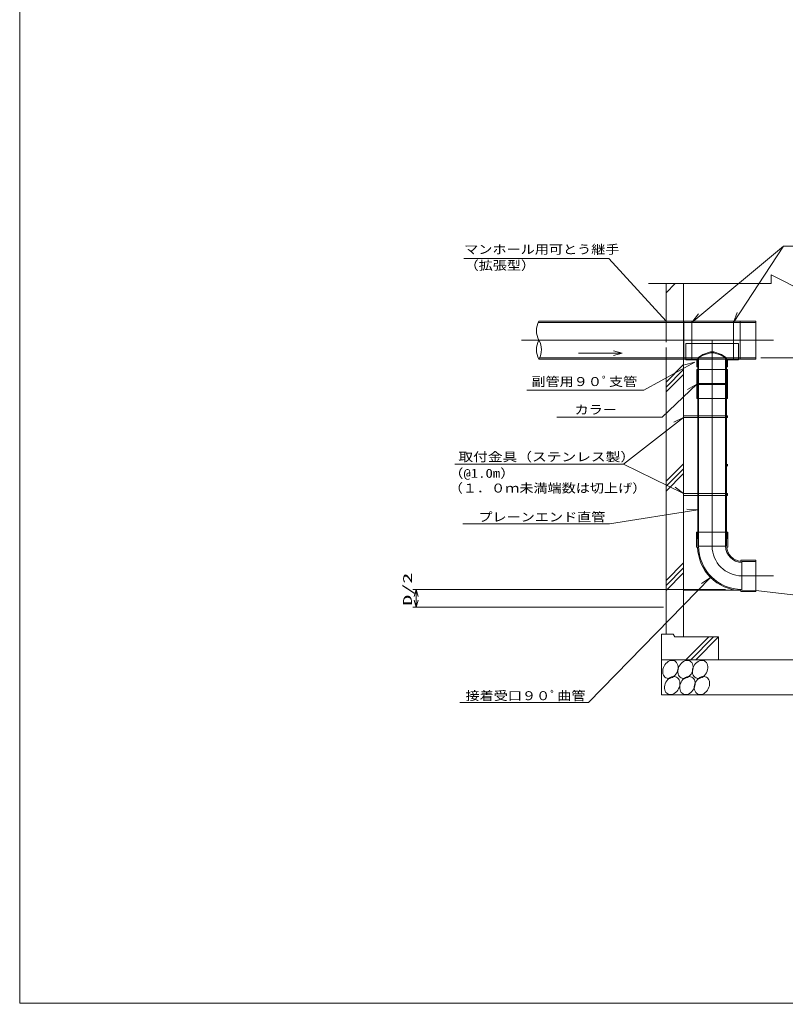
# Model space of a CAD drawing. Units: millimetres on the paper. Extents: x -390 to 406, y -282 to 282.
# Drawn here: x -390.5 to -172.1, y -282 to -1.5 of the extents above; entities that cross this region are included whole.
import ezdxf
from ezdxf.enums import TextEntityAlignment as Align

# ---------------------------------------------------------------- set-up
doc = ezdxf.new("R2010")
doc.units = ezdxf.units.MM
doc.linetypes.add('DASHED', pattern=[7.5, 6, -1.5])
for name, color, linetype, lineweight in [('0-1__0-1__E-0_', 7, 'Continuous', 18), ('0-2__0-2__F-1_', 7, 'Continuous', 18), ('0-3__0-3__F-2_', 7, 'Continuous', 18), ('0-5__0-5__0-1_構造図', 7, 'Continuous', 18), ('0-6__0-6__0-4_センタ__', 7, 'Continuous', 18), ('0-7__0-7__0-5_寸法線1', 7, 'Continuous', 18), ('0-8__0-8__0-9_構造図2', 7, 'Continuous', 18), ('0-9__0-9__0-A_構造図3', 7, 'Continuous', 18), ('0-D__0-5__0-5_寸法線1', 7, 'Continuous', 18)]:
    doc.layers.add(name, color=color, linetype=linetype, lineweight=lineweight)
doc.styles.add('ＭＳ ゴシック', font='')
doc.styles.get('ＭＳ ゴシック').set_extended_font_data('MS Gothic')

msp = doc.modelspace()

# ---------------------------------------------------------------- linework, layer by layer
at = {"layer": '0-1__0-1__E-0_'}
for q in [(-198.82, -87.865), (-186.952, -87.865)]:
    msp.add_line((-172.716, -66.109), q, dxfattribs=at)
at = {"layer": '0-2__0-2__F-1_'}
msp.add_lwpolyline([(-201.17, -115.002), (-218.338, -128.315), (-201.17, -136.675)], dxfattribs=at)
at = {"layer": '0-3__0-3__F-2_'}
msp.add_lwpolyline([(405.5, 282), (-390.5, 282), (-390.5, -282), (405.5, -282)], close=True, dxfattribs=at)
at = {"layer": '0-5__0-5__0-1_構造図'}
for p, q in [((-176.17, -74.29), (-166.17, -79.29)), ((-176.17, -74.29), (-176.17, -76.79)), ((-211.17, -76.79), (-176.17, -76.79)), ((-206.17, -79.402), (-203.557, -76.79)), ((-206.17, -76.79), (-206.17, -87.515)), ((-204.92, -76.79), (-201.17, -76.79)), ((-201.17, -76.79), (-201.17, -155.69)), ((-180.513, -87.865), (-242.606, -87.865)), ((-180.513, -87.515), (-242.42, -87.515)), ((-180.513, -87.515), (-180.513, -98.315)), ((-200.513, -97.965), (-242.235, -97.965)), ((-218.67, -96.615), (-231.17, -96.615)), ((-221.17, -95.945), (-218.67, -96.615)), ((-218.67, -96.615), (-221.17, -97.284)), ((-196.863, -97.99), (-197.138, -97.99)), ((-188.888, -97.99), (-189.163, -97.99)), ((-180.513, -97.965), (-185.513, -97.965)), ((-200.513, -98.315), (-242.42, -98.315)), ((-206.17, -98.315), (-206.17, -155.873)), ((-206.17, -104.858), (-201.17, -99.858)), ((-197.138, -98.315), (-200.513, -98.315)), ((-185.513, -98.315), (-188.888, -98.315)), ((-180.513, -98.315), (-185.513, -98.315)), ((-206.17, -106.273), (-201.17, -101.273)), ((-206.17, -107.687), (-201.17, -102.687)), ((-206.17, -133.143), (-201.17, -128.143)), ((-206.17, -134.557), (-201.17, -129.557)), ((-206.17, -135.971), (-201.17, -130.971)), ((-206.17, -155.873), (-206.17, -164.25)), ((-206.17, -161.427), (-201.17, -156.427)), ((-201.17, -155.69), (-201.17, -164.59)), ((-206.17, -162.841), (-201.17, -157.841)), ((-206.17, -164.255), (-201.17, -159.255)), ((-206.17, -164.25), (-206.17, -176.79)), ((-201.17, -164.59), (-201.17, -177.54)), ((-207.42, -176.79), (-204.12, -176.79)), ((-207.42, -176.79), (-207.42, -184.04)), ((-204.12, -176.79), (-203.67, -177.54)), ((-203.67, -177.54), (-201.17, -177.54)), ((-201.17, -177.54), (-191.17, -177.54)), ((-200.499, -184.04), (-193.999, -177.54)), ((-199.085, -184.04), (-192.585, -177.54)), ((-197.67, -184.04), (-191.17, -177.54)), ((-191.17, -177.54), (-191.17, -184.04)), ((-191.17, -184.04), (-207.42, -184.04)), ((-207.42, -184.04), (-207.42, -194.04)), ((-206.209, -185.087), (-206.501, -185.449)), ((-205.879, -184.777), (-206.209, -185.087)), ((-205.52, -184.528), (-205.879, -184.777)), ((-205.143, -184.347), (-205.52, -184.528)), ((-204.761, -184.241), (-205.143, -184.347)), ((-204.383, -184.213), (-204.761, -184.241)), ((-204.023, -184.263), (-204.383, -184.213)), ((-203.69, -184.389), (-204.023, -184.263)), ((-203.395, -184.589), (-203.69, -184.389)), ((-203.147, -184.855), (-203.395, -184.589)), ((-202.954, -185.181), (-203.147, -184.855)), ((-201.877, -185.087), (-202.169, -185.449)), ((-201.547, -184.777), (-201.877, -185.087)), ((-201.188, -184.528), (-201.547, -184.777)), ((-200.811, -184.347), (-201.188, -184.528)), ((-200.428, -184.241), (-200.811, -184.347)), ((-200.051, -184.213), (-200.428, -184.241)), ((-199.69, -184.263), (-200.051, -184.213)), ((-199.358, -184.389), (-199.69, -184.263)), ((-199.063, -184.589), (-199.358, -184.389)), ((-198.815, -184.855), (-199.063, -184.589)), ((-198.622, -185.181), (-198.815, -184.855)), ((-197.726, -185.087), (-198.017, -185.449)), ((-197.395, -184.777), (-197.726, -185.087)), ((-197.036, -184.528), (-197.395, -184.777)), ((-196.66, -184.347), (-197.036, -184.528)), ((-196.277, -184.241), (-196.66, -184.347)), ((-195.899, -184.213), (-196.277, -184.241)), ((-195.539, -184.263), (-195.899, -184.213)), ((-195.206, -184.389), (-195.539, -184.263)), ((-194.911, -184.589), (-195.206, -184.389)), ((-194.664, -184.855), (-194.911, -184.589)), ((-194.47, -185.181), (-194.664, -184.855)), ((-134.92, -184.04), (-191.17, -184.04)), ((-207.064, -186.73), (-207.128, -187.179)), ((-207.128, -187.179), (-207.126, -187.616)), ((-207.126, -187.616), (-207.057, -188.028)), ((-206.935, -186.283), (-207.064, -186.73)), ((-206.746, -185.852), (-206.935, -186.283)), ((-206.501, -185.449), (-206.746, -185.852)), ((-203.377, -188.134), (-203.132, -187.731)), ((-203.132, -187.731), (-202.943, -187.299)), ((-202.821, -185.555), (-202.954, -185.181)), ((-202.943, -187.299), (-202.814, -186.853)), ((-202.752, -185.967), (-202.821, -185.555)), ((-202.814, -186.853), (-202.75, -186.404)), ((-202.732, -186.73), (-202.796, -187.179)), ((-202.796, -187.179), (-202.794, -187.616)), ((-202.794, -187.616), (-202.725, -188.028)), ((-202.75, -186.404), (-202.752, -185.967)), ((-202.603, -186.283), (-202.732, -186.73)), ((-202.413, -185.852), (-202.603, -186.283)), ((-202.169, -185.449), (-202.413, -185.852)), ((-199.045, -188.134), (-198.8, -187.731)), ((-198.8, -187.731), (-198.611, -187.299)), ((-198.58, -186.73), (-198.644, -187.179)), ((-198.644, -187.179), (-198.642, -187.616)), ((-198.642, -187.616), (-198.573, -188.028)), ((-198.489, -185.555), (-198.622, -185.181)), ((-198.611, -187.299), (-198.482, -186.853)), ((-198.451, -186.283), (-198.58, -186.73)), ((-198.42, -185.967), (-198.489, -185.555)), ((-198.482, -186.853), (-198.418, -186.404)), ((-198.262, -185.852), (-198.451, -186.283)), ((-198.418, -186.404), (-198.42, -185.967)), ((-198.017, -185.449), (-198.262, -185.852)), ((-194.893, -188.134), (-194.649, -187.731)), ((-194.649, -187.731), (-194.459, -187.299)), ((-194.337, -185.555), (-194.47, -185.181)), ((-194.459, -187.299), (-194.33, -186.853)), ((-194.268, -185.967), (-194.337, -185.555)), ((-194.33, -186.853), (-194.266, -186.404)), ((-194.266, -186.404), (-194.268, -185.967)), ((-207.057, -188.028), (-206.924, -188.402)), ((-206.924, -188.402), (-206.731, -188.727)), ((-206.731, -188.727), (-206.483, -188.994)), ((-206.483, -188.994), (-206.188, -189.194)), ((-206.204, -190.455), (-206.394, -190.886)), ((-205.96, -190.052), (-206.204, -190.455)), ((-206.188, -189.194), (-205.856, -189.32)), ((-205.668, -189.69), (-205.96, -190.052)), ((-205.856, -189.32), (-205.495, -189.37)), ((-205.337, -189.38), (-205.668, -189.69)), ((-205.495, -189.37), (-205.118, -189.341)), ((-204.978, -189.131), (-205.337, -189.38)), ((-205.118, -189.341), (-204.735, -189.235)), ((-204.602, -188.95), (-204.978, -189.131)), ((-204.735, -189.235), (-204.358, -189.055)), ((-204.219, -188.844), (-204.602, -188.95)), ((-204.358, -189.055), (-203.999, -188.806)), ((-203.842, -188.816), (-204.219, -188.844)), ((-203.999, -188.806), (-203.669, -188.496)), ((-203.481, -188.865), (-203.842, -188.816)), ((-203.669, -188.496), (-203.377, -188.134)), ((-203.148, -188.992), (-203.481, -188.865)), ((-202.854, -189.192), (-203.148, -188.992)), ((-202.606, -189.458), (-202.854, -189.192)), ((-202.725, -188.028), (-202.592, -188.402)), ((-202.412, -189.784), (-202.606, -189.458)), ((-202.592, -188.402), (-202.399, -188.727)), ((-202.279, -190.158), (-202.412, -189.784)), ((-202.399, -188.727), (-202.151, -188.994)), ((-202.211, -190.57), (-202.279, -190.158)), ((-202.208, -191.007), (-202.211, -190.57)), ((-202.151, -188.994), (-201.856, -189.194)), ((-201.872, -190.455), (-202.061, -190.886)), ((-201.628, -190.052), (-201.872, -190.455)), ((-201.856, -189.194), (-201.523, -189.32)), ((-201.336, -189.69), (-201.628, -190.052)), ((-201.523, -189.32), (-201.163, -189.37)), ((-201.005, -189.38), (-201.336, -189.69)), ((-201.163, -189.37), (-200.785, -189.341)), ((-200.646, -189.131), (-201.005, -189.38)), ((-200.785, -189.341), (-200.403, -189.235)), ((-200.27, -188.95), (-200.646, -189.131)), ((-200.403, -189.235), (-200.026, -189.055)), ((-199.887, -188.844), (-200.27, -188.95)), ((-200.026, -189.055), (-199.667, -188.806)), ((-199.509, -188.816), (-199.887, -188.844)), ((-199.667, -188.806), (-199.337, -188.496)), ((-199.149, -188.865), (-199.509, -188.816)), ((-199.337, -188.496), (-199.045, -188.134)), ((-198.816, -188.992), (-199.149, -188.865)), ((-198.521, -189.192), (-198.816, -188.992)), ((-198.573, -188.028), (-198.44, -188.402)), ((-198.274, -189.458), (-198.521, -189.192)), ((-198.44, -188.402), (-198.247, -188.727)), ((-198.08, -189.784), (-198.274, -189.458)), ((-198.247, -188.727), (-197.999, -188.994)), ((-197.947, -190.158), (-198.08, -189.784)), ((-197.999, -188.994), (-197.704, -189.194)), ((-197.879, -190.57), (-197.947, -190.158)), ((-197.72, -190.455), (-197.91, -190.886)), ((-197.876, -191.007), (-197.879, -190.57)), ((-197.476, -190.052), (-197.72, -190.455)), ((-197.704, -189.194), (-197.372, -189.32)), ((-197.184, -189.69), (-197.476, -190.052)), ((-197.372, -189.32), (-197.011, -189.37)), ((-196.854, -189.38), (-197.184, -189.69)), ((-197.011, -189.37), (-196.634, -189.341)), ((-196.495, -189.131), (-196.854, -189.38)), ((-196.634, -189.341), (-196.251, -189.235)), ((-196.118, -188.95), (-196.495, -189.131)), ((-196.251, -189.235), (-195.874, -189.055)), ((-195.735, -188.844), (-196.118, -188.95)), ((-195.874, -189.055), (-195.515, -188.806)), ((-195.358, -188.816), (-195.735, -188.844)), ((-195.515, -188.806), (-195.185, -188.496)), ((-194.997, -188.865), (-195.358, -188.816)), ((-195.185, -188.496), (-194.893, -188.134)), ((-194.665, -188.992), (-194.997, -188.865)), ((-194.37, -189.192), (-194.665, -188.992)), ((-194.122, -189.458), (-194.37, -189.192)), ((-193.929, -189.784), (-194.122, -189.458)), ((-193.796, -190.158), (-193.929, -189.784)), ((-193.727, -190.57), (-193.796, -190.158)), ((-193.725, -191.007), (-193.727, -190.57)), ((-206.522, -191.333), (-206.587, -191.782)), ((-206.587, -191.782), (-206.584, -192.219)), ((-206.584, -192.219), (-206.516, -192.631)), ((-206.394, -190.886), (-206.522, -191.333)), ((-206.516, -192.631), (-206.383, -193.005)), ((-206.383, -193.005), (-206.189, -193.33)), ((-206.189, -193.33), (-205.941, -193.597)), ((-203.817, -193.658), (-203.458, -193.409)), ((-203.458, -193.409), (-203.127, -193.099)), ((-203.127, -193.099), (-202.835, -192.737)), ((-202.835, -192.737), (-202.591, -192.334)), ((-202.591, -192.334), (-202.401, -191.902)), ((-202.401, -191.902), (-202.273, -191.455)), ((-202.273, -191.455), (-202.208, -191.007)), ((-202.19, -191.333), (-202.254, -191.782)), ((-202.254, -191.782), (-202.252, -192.219)), ((-202.252, -192.219), (-202.183, -192.631)), ((-202.061, -190.886), (-202.19, -191.333)), ((-202.183, -192.631), (-202.05, -193.005)), ((-202.05, -193.005), (-201.857, -193.33)), ((-201.857, -193.33), (-201.609, -193.597)), ((-199.484, -193.658), (-199.125, -193.409)), ((-199.125, -193.409), (-198.795, -193.099)), ((-198.795, -193.099), (-198.503, -192.737)), ((-198.503, -192.737), (-198.259, -192.334)), ((-198.259, -192.334), (-198.069, -191.902)), ((-198.039, -191.333), (-198.103, -191.782)), ((-198.103, -191.782), (-198.101, -192.219)), ((-198.101, -192.219), (-198.032, -192.631)), ((-198.069, -191.902), (-197.941, -191.455)), ((-197.91, -190.886), (-198.039, -191.333)), ((-198.032, -192.631), (-197.899, -193.005)), ((-197.941, -191.455), (-197.876, -191.007)), ((-197.899, -193.005), (-197.705, -193.33)), ((-197.705, -193.33), (-197.458, -193.597)), ((-195.333, -193.658), (-194.974, -193.409)), ((-194.974, -193.409), (-194.643, -193.099)), ((-194.643, -193.099), (-194.352, -192.737)), ((-194.352, -192.737), (-194.107, -192.334)), ((-194.107, -192.334), (-193.918, -191.902)), ((-193.918, -191.902), (-193.789, -191.455)), ((-193.789, -191.455), (-193.725, -191.007)), ((-207.42, -194.04), (-134.92, -194.04)), ((-205.941, -193.597), (-205.647, -193.797)), ((-205.647, -193.797), (-205.314, -193.923)), ((-205.314, -193.923), (-204.953, -193.973)), ((-204.953, -193.973), (-204.576, -193.944)), ((-204.576, -193.944), (-204.193, -193.838)), ((-204.193, -193.838), (-203.817, -193.658)), ((-201.609, -193.597), (-201.315, -193.797)), ((-201.315, -193.797), (-200.982, -193.923)), ((-200.982, -193.923), (-200.621, -193.973)), ((-200.621, -193.973), (-200.244, -193.944)), ((-200.244, -193.944), (-199.861, -193.838)), ((-199.861, -193.838), (-199.484, -193.658)), ((-197.458, -193.597), (-197.163, -193.797)), ((-197.163, -193.797), (-196.83, -193.923)), ((-196.83, -193.923), (-196.47, -193.973)), ((-196.47, -193.973), (-196.092, -193.944)), ((-196.092, -193.944), (-195.709, -193.838)), ((-195.709, -193.838), (-195.333, -193.658))]:
    msp.add_line(p, q, dxfattribs=at)
at = {"layer": '0-5__0-5__0-1_構造図', "linetype": 'DASHED'}
msp.add_line((-206.17, -87.515), (-206.17, -98.315), dxfattribs=at)
at = {"layer": '0-5__0-5__0-1_構造図'}
for centre, start, end in [((-237.744, -90.215), 150, 210), ((-237.744, -95.615), 150, 210), ((-247.097, -95.615), 330, 30)]:
    msp.add_arc(centre, 5.4, start, end, dxfattribs=at)
at = {"layer": '0-6__0-6__0-4_センタ__'}
for p, q in [((-247.42, -92.915), (-175.513, -92.915)), ((-193.013, -147.64), (-193.013, -92.915)), ((-175.513, -160.14), (-184.513, -160.14))]:
    msp.add_line(p, q, dxfattribs=at)
msp.add_arc((-184.513, -151.64), 8.5, 180, 270, dxfattribs=at)
at = {"layer": '0-7__0-7__0-5_寸法線1'}
for p, q in [((-93.471, -66.109), (-172.716, -66.109)), ((-263.878, -69.626), (-222.456, -69.626)), ((-206.17, -87.515), (-222.456, -69.626)), ((-179.17, -97.965), (-160.17, -97.965)), ((-207.276, -114.833), (-197.388, -105.44)), ((-207.276, -114.833), (-197.388, -105.44)), ((-212.479, -107.198), (-245.866, -107.198)), ((-207.276, -114.833), (-237.276, -114.833)), ((-218.338, -128.315), (-266.386, -128.315)), ((-222.314, -145.254), (-197.138, -141.315)), ((-222.314, -145.254), (-264.144, -145.254)), ((-228.309, -196.235), (-193.458, -160.584)), ((-228.309, -196.235), (-193.458, -160.584)), ((-189.251, -163.99), (-278.42, -163.99)), ((-277.42, -163.99), (-277.956, -165.99)), ((-277.42, -163.99), (-276.885, -165.99)), ((-277.42, -169.04), (-277.42, -163.99)), ((-277.42, -169.04), (-277.956, -167.04)), ((-277.42, -169.04), (-276.885, -167.04)), ((-206.92, -169.04), (-278.42, -169.04)), ((-228.309, -196.235), (-264.926, -196.235))]:
    msp.add_line(p, q, dxfattribs=at)
msp.add_lwpolyline([(-212.479, -107.198), (-197.992, -99.178), (-200.86, -99.913)], dxfattribs=at)
at = {"layer": '0-8__0-8__0-9_構造図2'}
for p, q in [((-185.513, -97.965), (-200.513, -97.965)), ((-185.513, -98.315), (-200.513, -98.315))]:
    msp.add_line(p, q, dxfattribs=at)
at = {"layer": '0-9__0-9__0-A_構造図3'}
for p, q in [((-201.068, -98.315), (-201.068, -87.515)), ((-198.82, -98.315), (-198.82, -87.515)), ((-186.952, -98.315), (-186.952, -87.515)), ((-185.045, -98.315), (-185.045, -87.515)), ((-200.513, -93.891), (-185.513, -93.891)), ((-197.138, -97.99), (-195.629, -97.046)), ((-197.138, -97.99), (-197.138, -105.315)), ((-196.863, -97.99), (-195.608, -97.189)), ((-196.863, -97.99), (-196.863, -105.315)), ((-195.629, -97.046), (-193.496, -96.267)), ((-195.608, -97.189), (-193.509, -96.489)), ((-193.509, -96.489), (-193.507, -96.489)), ((-193.507, -96.489), (-192.518, -96.489)), ((-193.496, -96.267), (-193.49, -96.266)), ((-193.49, -96.266), (-192.536, -96.266)), ((-192.536, -96.266), (-192.53, -96.267)), ((-192.53, -96.267), (-190.396, -97.046)), ((-192.518, -96.489), (-192.517, -96.489)), ((-192.517, -96.489), (-190.418, -97.189)), ((-190.418, -97.189), (-189.163, -97.99)), ((-190.396, -97.046), (-188.888, -97.99)), ((-189.163, -97.99), (-189.163, -105.315)), ((-188.888, -97.99), (-188.888, -105.315)), ((-197.388, -100.565), (-197.388, -98.565)), ((-197.388, -100.565), (-197.138, -100.565)), ((-188.638, -100.565), (-188.888, -100.565)), ((-188.638, -100.565), (-188.638, -98.565)), ((-197.388, -101.315), (-197.388, -109.565)), ((-197.388, -101.315), (-188.638, -101.315)), ((-197.138, -101.315), (-197.138, -109.565)), ((-188.888, -101.315), (-188.888, -109.565)), ((-188.638, -101.315), (-188.638, -109.565)), ((-197.138, -151.64), (-197.138, -105.215)), ((-197.138, -105.315), (-188.888, -105.315)), ((-197.138, -105.565), (-188.888, -105.565)), ((-196.863, -151.64), (-196.863, -105.565)), ((-189.163, -151.64), (-189.163, -105.565)), ((-188.888, -151.64), (-188.888, -105.215)), ((-188.638, -109.565), (-197.388, -109.565)), ((-188.638, -114.502), (-201.17, -114.502)), ((-188.638, -114.502), (-188.638, -115.002)), ((-188.638, -115.002), (-201.17, -115.002)), ((-188.638, -128.315), (-188.638, -128.815)), ((-188.638, -136.675), (-201.17, -136.675)), ((-188.638, -137.175), (-201.17, -137.175)), ((-188.638, -136.675), (-188.638, -137.175)), ((-188.563, -147.64), (-197.463, -147.64)), ((-197.463, -147.64), (-197.463, -151.94)), ((-197.11, -151.64), (-197.165, -147.64)), ((-193.013, -151.64), (-193.013, -147.64)), ((-188.915, -151.64), (-188.86, -147.64)), ((-188.563, -151.94), (-188.563, -147.64)), ((-197.463, -151.94), (-197.159, -151.94)), ((-188.915, -151.64), (-197.11, -151.64)), ((-188.852, -151.94), (-188.563, -151.94)), ((-184.813, -155.69), (-184.813, -155.979)), ((-180.513, -155.69), (-184.813, -155.69)), ((-184.513, -156.042), (-180.513, -155.987)), ((-184.513, -164.237), (-184.513, -156.042)), ((-180.513, -164.59), (-180.513, -155.69)), ((-184.813, -164.237), (-201.17, -164.237)), ((-184.813, -164.286), (-184.813, -164.59)), ((-184.813, -164.59), (-180.513, -164.59)), ((-180.513, -164.292), (-184.513, -164.237)), ((-141.17, -169.04), (-180.513, -164.292))]:
    msp.add_line(p, q, dxfattribs=at)
for points in [[(-197.388, -98.565), (-200.513, -98.565), (-200.513, -93.891)], [(-185.513, -93.891), (-185.513, -98.565), (-188.638, -98.565)]]:
    msp.add_lwpolyline(points, dxfattribs=at)
for radius, start, end in [(12.65, 181.35892, 268.64108), (12.35, 180, 270), (4.65, 180, 270), (4.35, 183.95457, 266.04543)]:
    msp.add_arc((-184.513, -151.64), radius, start, end, dxfattribs=at)
at = {"layer": '0-D__0-5__0-5_寸法線1'}
for p, q in [((-198.82, -87.865), (-196.924, -85.454)), ((-186.952, -87.865), (-185.843, -85.005)), ((-197.388, -105.44), (-200.017, -107.019)), ((-201.17, -115.002), (-203.937, -116.326)), ((-201.17, -136.675), (-203.588, -134.788)), ((-197.138, -141.315), (-200.2, -141.148)), ((-193.458, -160.584), (-196.011, -162.284))]:
    msp.add_line(p, q, dxfattribs=at)

# ---------------------------------------------------------------- texts
at = {"layer": '0-7__0-7__0-5_寸法線1', "style": 'ＭＳ ゴシック'}
for s, width, p in [('マンホール用可とう継手', 1.15, (-263.73, -69.083)), ('（拡張型）', 1.15, (-263.632, -73.635)), ('副管用９０ﾟ支管', 1.15, (-244.56, -106.774)), ('\u3000カラー\u3000\u3000\u3000\u3000\u3000', 1.15, (-236.276, -114.795)), ('取付金具（ステンレス製）\u3000\u3000\u3000\u3000\u3000', 1.2, (-265.386, -128.229)), ('（@1.0m）', 1.2, (-268.132, -132.921)), ('（１．０ｍ未満端数は切上げ）', 1.15, (-268.132, -137.149)), ('プレーンエンド直管', 1.15, (-259.687, -145.385)), ('接着受口９０ﾟ曲管', 1.15, (-263.357, -196.341))]:
    msp.add_text(s, height=2.566, dxfattribs=dict(at, width=width)).set_placement(p, align=Align.BOTTOM_LEFT)
at = {"layer": '0-7__0-7__0-5_寸法線1', "style": 'ＭＳ ゴシック', "width": 1.8}
msp.add_text('D/2', height=2.566, rotation=90, dxfattribs=at).set_placement((-277.849, -168.645), align=Align.BOTTOM_LEFT)

doc.saveas('drawing.dxf')
